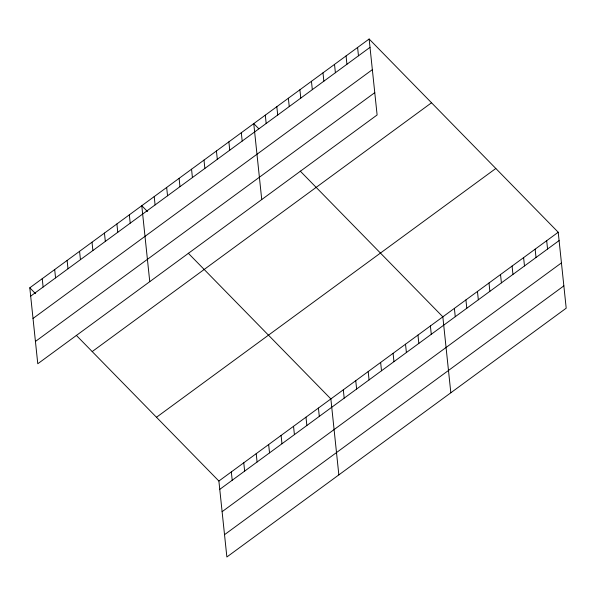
<?xml version="1.0" encoding="UTF-8"?>
<svg xmlns="http://www.w3.org/2000/svg" width="596" height="596" viewBox="0 0 596 596"><rect width="100%" height="100%" fill="white"/><g stroke="black" fill="none" stroke-linecap="round" stroke-linejoin="round"><path stroke-width="0.89" d="M369.133 39.016L377.112 114.968L37.779 363.754L29.8 287.808L369.133 39.016L558.221 232.246L566.2 308.192L226.867 556.984L218.888 481.032L76.281 335.31M30.679 296.145L370.004 47.352M33.018 318.458L372.351 69.665M35.44 341.441L374.765 92.656M92.201 351.573L431.526 102.78M156.487 417.267L495.82 168.482M218.888 481.032L558.221 232.246M219.76 489.368L559.093 240.583M222.107 511.681L561.439 262.896M224.528 534.672L563.853 285.879M258.85 128.81L253.754 123.603L261.741 199.556M300.235 171.104L442.843 316.834L450.829 392.779M147.51 211.565L141.781 205.709L149.76 281.655M188.261 253.203L330.869 398.933L338.848 474.885M29.8 287.808L35.529 293.664M546.681 240.702L547.56 249.039M535.141 249.165L536.02 257.494M523.608 257.621L524.48 265.958M512.068 266.077L512.947 274.413M500.528 274.54L501.407 282.876M488.996 282.996L489.867 291.332M477.456 291.459L478.335 299.795M465.923 299.915L466.795 308.251M454.383 308.37L455.262 316.707M430.401 325.952L431.28 334.289M417.96 335.079L418.839 343.415M405.518 344.197L406.397 352.534M393.077 353.324L393.956 361.66M357.593 47.479L358.472 55.815M380.635 362.442L381.514 370.779M346.053 55.935L346.932 64.271M368.194 371.569L369.066 379.905M334.52 64.39L335.392 72.727M355.752 380.688L356.624 389.024M322.98 72.854L323.859 81.19M311.447 81.309L312.319 89.646M343.311 389.814L344.183 398.15M299.907 89.772L300.786 98.109M288.367 98.228L289.246 106.565M318.428 408.059L319.3 416.395M276.835 106.691L277.706 115.028M305.979 417.178L306.858 425.514M265.295 115.147L266.174 123.484M293.537 426.304L294.417 434.64M281.096 435.423L281.975 443.759M241.313 132.729L242.192 141.066M268.654 444.542L269.534 452.878M228.871 141.848L229.751 150.185M256.213 453.668L257.092 462.004M216.43 150.974L217.309 159.311M243.771 462.787L244.651 471.123M203.988 160.093L204.868 168.43M231.33 471.913L232.209 480.249M191.547 169.219L192.426 177.556M179.105 178.338L179.985 186.675M166.664 187.464L167.543 195.801M154.222 196.583L155.094 204.92M129.339 214.828L130.211 223.165M116.898 223.954L117.77 232.291M104.449 233.073L105.328 241.41M92.007 242.2L92.887 250.536M79.566 251.318L80.445 259.655M67.124 260.445L68.004 268.774M54.683 269.563L55.562 277.9M42.242 278.682L43.121 287.019"/></g></svg>
